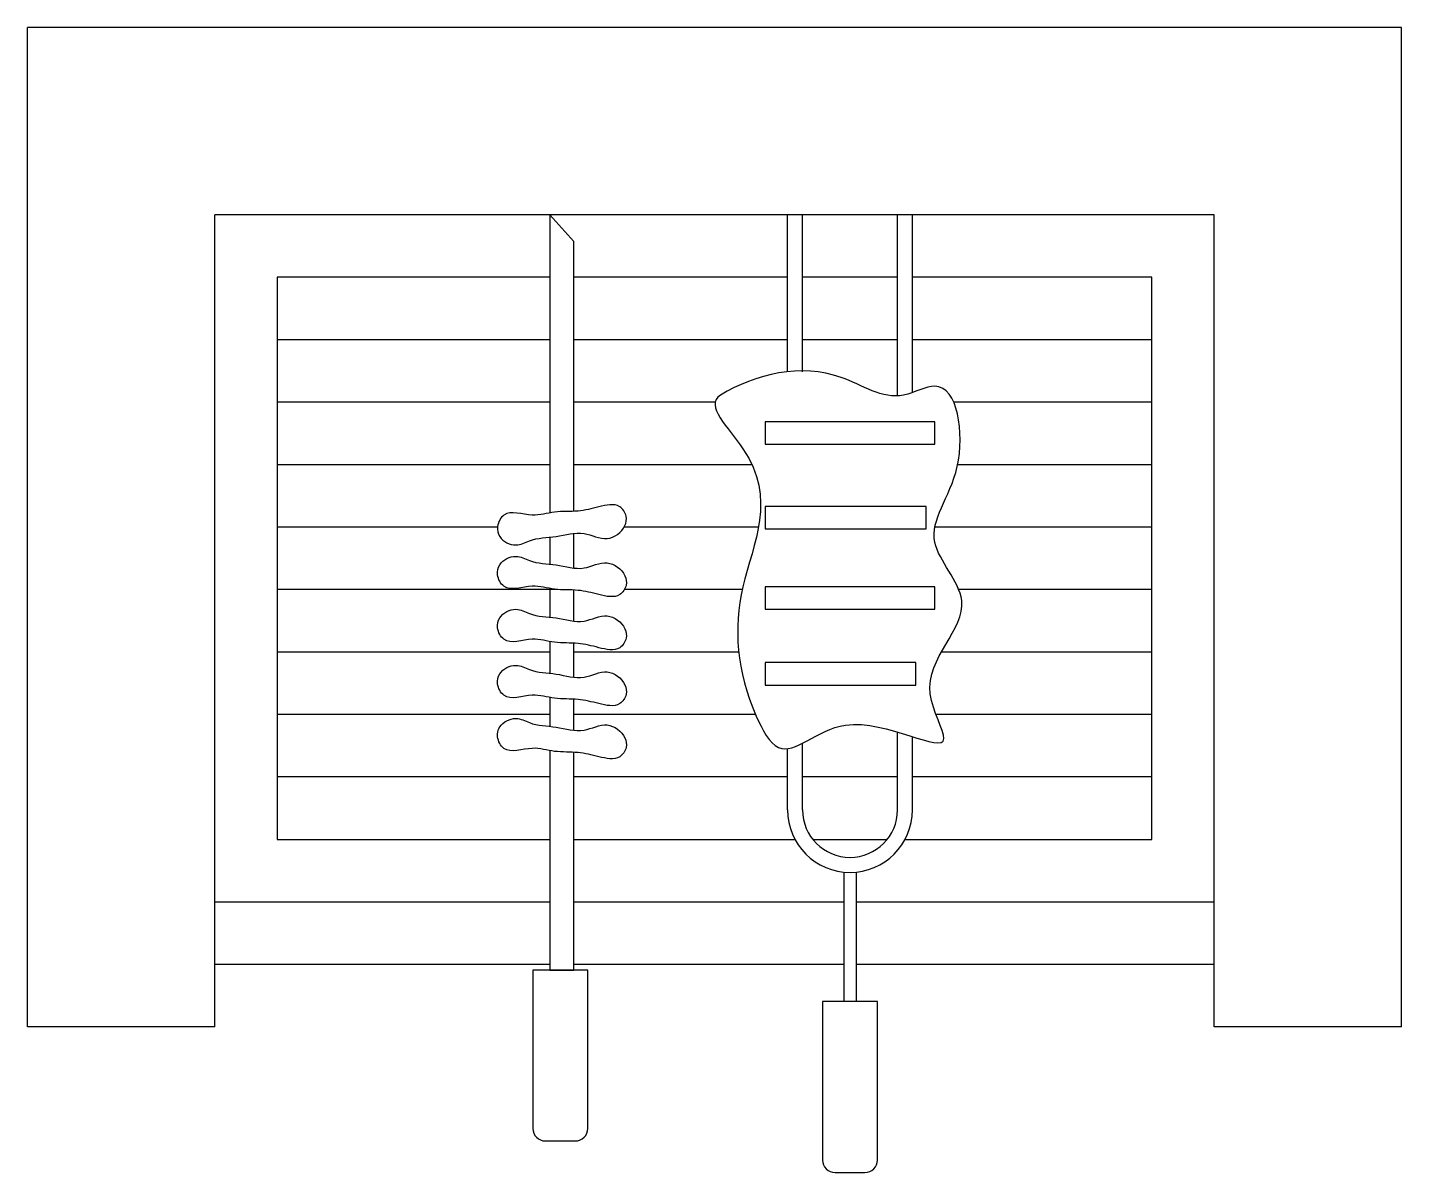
# Model space of a CAD drawing. Header units: millimetres. Extents: x 1515.97 to 1517.07, y 1317.95 to 1318.87.
import ezdxf

# ---------------------------------------------------------------- set-up
doc = ezdxf.new("R2010")
doc.units = ezdxf.units.MM
doc.header["$LTSCALE"] = 10
doc.layers.add('Varandas_e_Piscinas', color=2, linetype='Continuous')

msp = doc.modelspace()

# ---------------------------------------------------------------- linework, layer by layer
at = {"layer": 'Varandas_e_Piscinas'}
for p, q in [((1517.0703, 1318.8685), (1515.9703, 1318.8685)), ((1515.9703, 1318.0685), (1515.9703, 1318.8685)), ((1517.0703, 1318.0685), (1517.0703, 1318.8685)), ((1516.1203, 1318.0685), (1516.1203, 1318.7185)), ((1516.9203, 1318.7185), (1516.1203, 1318.7185)), ((1516.5788, 1318.5929), (1516.5788, 1318.7185)), ((1516.5908, 1318.5929), (1516.5908, 1318.7185)), ((1516.6668, 1318.5736), (1516.6668, 1318.7185)), ((1516.6788, 1318.5762), (1516.6788, 1318.7185)), ((1516.9203, 1318.0685), (1516.9203, 1318.7185)), ((1516.5908, 1318.2421), (1516.5908, 1318.2956)), ((1516.6668, 1318.2421), (1516.6668, 1318.3044)), ((1516.6788, 1318.2421), (1516.6788, 1318.3007)), ((1516.5788, 1318.2421), (1516.5788, 1318.2912)), ((1516.6238, 1318.1924), (1516.6238, 1318.0886)), ((1516.6338, 1318.1924), (1516.6338, 1318.0886)), ((1516.1203, 1318.1685), (1516.3886, 1318.1685)), ((1516.4076, 1318.1685), (1516.6238, 1318.1685)), ((1516.6338, 1318.1685), (1516.9203, 1318.1685)), ((1516.1203, 1318.1185), (1516.3886, 1318.1185)), ((1516.4076, 1318.1185), (1516.6238, 1318.1185)), ((1516.6338, 1318.1185), (1516.9203, 1318.1185)), ((1516.1203, 1318.0685), (1515.9703, 1318.0685)), ((1517.0703, 1318.0685), (1516.9203, 1318.0685))]:
    msp.add_line(p, q, dxfattribs=at)
at = {"layer": 'Varandas_e_Piscinas', "color": 1}
for p, q in [((1516.1703, 1318.6685), (1516.1703, 1318.2185)), ((1516.3886, 1318.6685), (1516.1703, 1318.6685)), ((1516.5788, 1318.6685), (1516.4076, 1318.6685)), ((1516.6668, 1318.6685), (1516.5908, 1318.6685)), ((1516.8703, 1318.6685), (1516.6788, 1318.6685)), ((1516.8703, 1318.2185), (1516.8703, 1318.6685)), ((1516.3886, 1318.6185), (1516.1703, 1318.6185)), ((1516.5788, 1318.6185), (1516.4076, 1318.6185)), ((1516.6668, 1318.6185), (1516.5908, 1318.6185)), ((1516.8703, 1318.6185), (1516.6788, 1318.6185)), ((1516.3886, 1318.5685), (1516.1703, 1318.5685)), ((1516.5209, 1318.5685), (1516.4076, 1318.5685)), ((1516.8703, 1318.5685), (1516.7118, 1318.5685)), ((1516.3886, 1318.5185), (1516.1703, 1318.5185)), ((1516.5503, 1318.5185), (1516.4076, 1318.5185)), ((1516.8703, 1318.5185), (1516.7149, 1318.5185)), ((1516.3467, 1318.4685), (1516.1703, 1318.4685)), ((1516.5554, 1318.4685), (1516.448, 1318.4685)), ((1516.8703, 1318.4685), (1516.6967, 1318.4685)), ((1516.3948, 1318.4185), (1516.1703, 1318.4185)), ((1516.5426, 1318.4185), (1516.4482, 1318.4185)), ((1516.8703, 1318.4185), (1516.7158, 1318.4185)), ((1516.3886, 1318.3685), (1516.1703, 1318.3685)), ((1516.5397, 1318.3685), (1516.4076, 1318.3685)), ((1516.8703, 1318.3685), (1516.702, 1318.3685)), ((1516.3886, 1318.3185), (1516.1703, 1318.3185)), ((1516.5532, 1318.3185), (1516.4076, 1318.3185)), ((1516.8703, 1318.3185), (1516.6976, 1318.3185)), ((1516.3886, 1318.2685), (1516.1703, 1318.2685)), ((1516.5788, 1318.2685), (1516.4076, 1318.2685)), ((1516.6668, 1318.2685), (1516.5908, 1318.2685)), ((1516.8703, 1318.2685), (1516.6788, 1318.2685)), ((1516.1703, 1318.2185), (1516.3886, 1318.2185)), ((1516.4076, 1318.2185), (1516.5848, 1318.2185)), ((1516.5991, 1318.2185), (1516.6586, 1318.2185)), ((1516.6729, 1318.2185), (1516.8703, 1318.2185))]:
    msp.add_line(p, q, dxfattribs=at)
at = {"layer": 'Varandas_e_Piscinas'}
for points in [[(1516.4076, 1318.4812), (1516.4076, 1318.6971), (1516.3886, 1318.7185), (1516.3886, 1318.4799)], [(1516.3886, 1318.4605), (1516.3886, 1318.4388)], [(1516.4076, 1318.4357), (1516.4076, 1318.4636)], [(1516.3886, 1318.4194), (1516.3886, 1318.3964)], [(1516.4076, 1318.3932), (1516.4076, 1318.4181)], [(1516.3886, 1318.3769), (1516.3886, 1318.3515)], [(1516.4076, 1318.3484), (1516.4076, 1318.3756)], [(1516.3886, 1318.3321), (1516.3886, 1318.309)], [(1516.4076, 1318.3059), (1516.4076, 1318.3308)], [(1516.3886, 1318.2896), (1516.3886, 1318.1139), (1516.4076, 1318.1139), (1516.4076, 1318.2883)]]:
    msp.add_lwpolyline(points, dxfattribs=at)
for points in [[(1516.5609, 1318.5349), (1516.6967, 1318.5349), (1516.6967, 1318.5527), (1516.5609, 1318.5527)], [(1516.5609, 1318.4671), (1516.6899, 1318.4671), (1516.6899, 1318.4849), (1516.5609, 1318.4849)], [(1516.5609, 1318.4028), (1516.6967, 1318.4028), (1516.6967, 1318.4206), (1516.5609, 1318.4206)], [(1516.5609, 1318.3421), (1516.6816, 1318.3421), (1516.6816, 1318.36), (1516.5609, 1318.36)]]:
    msp.add_lwpolyline(points, close=True, dxfattribs=at)
for points in [[(1516.3849, 1317.9771), (1516.4089, 1317.9771, 0.414214), (1516.4189, 1317.9871), (1516.4189, 1318.1139), (1516.3749, 1318.1139), (1516.3749, 1317.9871, 0.414214)], [(1516.6168, 1317.9518), (1516.6408, 1317.9518, 0.414214), (1516.6508, 1317.9618), (1516.6508, 1318.0886), (1516.6068, 1318.0886), (1516.6068, 1317.9618, 0.414214)]]:
    msp.add_lwpolyline(points, format="xyb", close=True, dxfattribs=at)
for radius in [0.05, 0.038]:
    msp.add_arc((1516.6288, 1318.2421), radius, 180, 0, dxfattribs=at)
for points, start_tangent, end_tangent in [([(1516.5252, 1318.5742), (1516.6217, 1318.5884), (1516.6717, 1318.5742), (1516.6967, 1318.5813), (1516.7146, 1318.517), (1516.6967, 1318.4563), (1516.7182, 1318.4099), (1516.6931, 1318.335), (1516.7039, 1318.2993), (1516.6252, 1318.31), (1516.5716, 1318.2921), (1516.5538, 1318.3171), (1516.5431, 1318.4206), (1516.5431, 1318.5313), (1516.5252, 1318.5742)], (0.851184, 0.524867), (0.851184, 0.524867)), ([(1516.3722, 1318.4575), (1516.3614, 1318.4542), (1516.3484, 1318.461), (1516.3467, 1318.4689), (1516.3517, 1318.4781), (1516.3743, 1318.4781), (1516.3923, 1318.4805), (1516.4111, 1318.4814), (1516.4278, 1318.4848), (1516.4445, 1318.4848), (1516.4496, 1318.4773), (1516.4486, 1318.4697), (1516.4345, 1318.4594), (1516.4159, 1318.4635), (1516.3935, 1318.461), (1516.3722, 1318.4575)], (-0.928548, -0.371213), (-0.928548, -0.371213)), ([(1516.3722, 1318.4418), (1516.3614, 1318.4451), (1516.3484, 1318.4383), (1516.3467, 1318.4304), (1516.3517, 1318.4212), (1516.3743, 1318.4212), (1516.3923, 1318.4188), (1516.4111, 1318.4179), (1516.4278, 1318.4145), (1516.4445, 1318.4145), (1516.4496, 1318.422), (1516.4486, 1318.4296), (1516.4345, 1318.4399), (1516.4159, 1318.4358), (1516.3935, 1318.4383), (1516.3722, 1318.4418)], (-0.928548, 0.371213), (-0.928548, 0.371213)), ([(1516.3722, 1318.3993), (1516.3614, 1318.4027), (1516.3484, 1318.3958), (1516.3467, 1318.3879), (1516.3517, 1318.3787), (1516.3743, 1318.3787), (1516.3923, 1318.3763), (1516.4111, 1318.3754), (1516.4278, 1318.372), (1516.4445, 1318.372), (1516.4496, 1318.3796), (1516.4486, 1318.3871), (1516.4345, 1318.3974), (1516.4159, 1318.3933), (1516.3935, 1318.3958), (1516.3722, 1318.3993)], (-0.928548, 0.371213), (-0.928548, 0.371213)), ([(1516.3722, 1318.3545), (1516.3614, 1318.3578), (1516.3484, 1318.351), (1516.3467, 1318.3431), (1516.3517, 1318.3339), (1516.3743, 1318.3339), (1516.3923, 1318.3315), (1516.4111, 1318.3305), (1516.4278, 1318.3272), (1516.4445, 1318.3272), (1516.4496, 1318.3347), (1516.4486, 1318.3422), (1516.4345, 1318.3526), (1516.4159, 1318.3484), (1516.3935, 1318.3509), (1516.3722, 1318.3545)], (-0.928548, 0.371213), (-0.928548, 0.371213)), ([(1516.3722, 1318.312), (1516.3614, 1318.3153), (1516.3484, 1318.3085), (1516.3467, 1318.3006), (1516.3517, 1318.2914), (1516.3743, 1318.2914), (1516.3923, 1318.289), (1516.4111, 1318.288), (1516.4278, 1318.2847), (1516.4445, 1318.2847), (1516.4496, 1318.2922), (1516.4486, 1318.2997), (1516.4345, 1318.3101), (1516.4159, 1318.306), (1516.3935, 1318.3084), (1516.3722, 1318.312)], (-0.928548, 0.371213), (-0.928548, 0.371213))]:
    msp.add_spline(points, degree=3, dxfattribs=dict(at, start_tangent=start_tangent, end_tangent=end_tangent))

doc.saveas('drawing.dxf')
